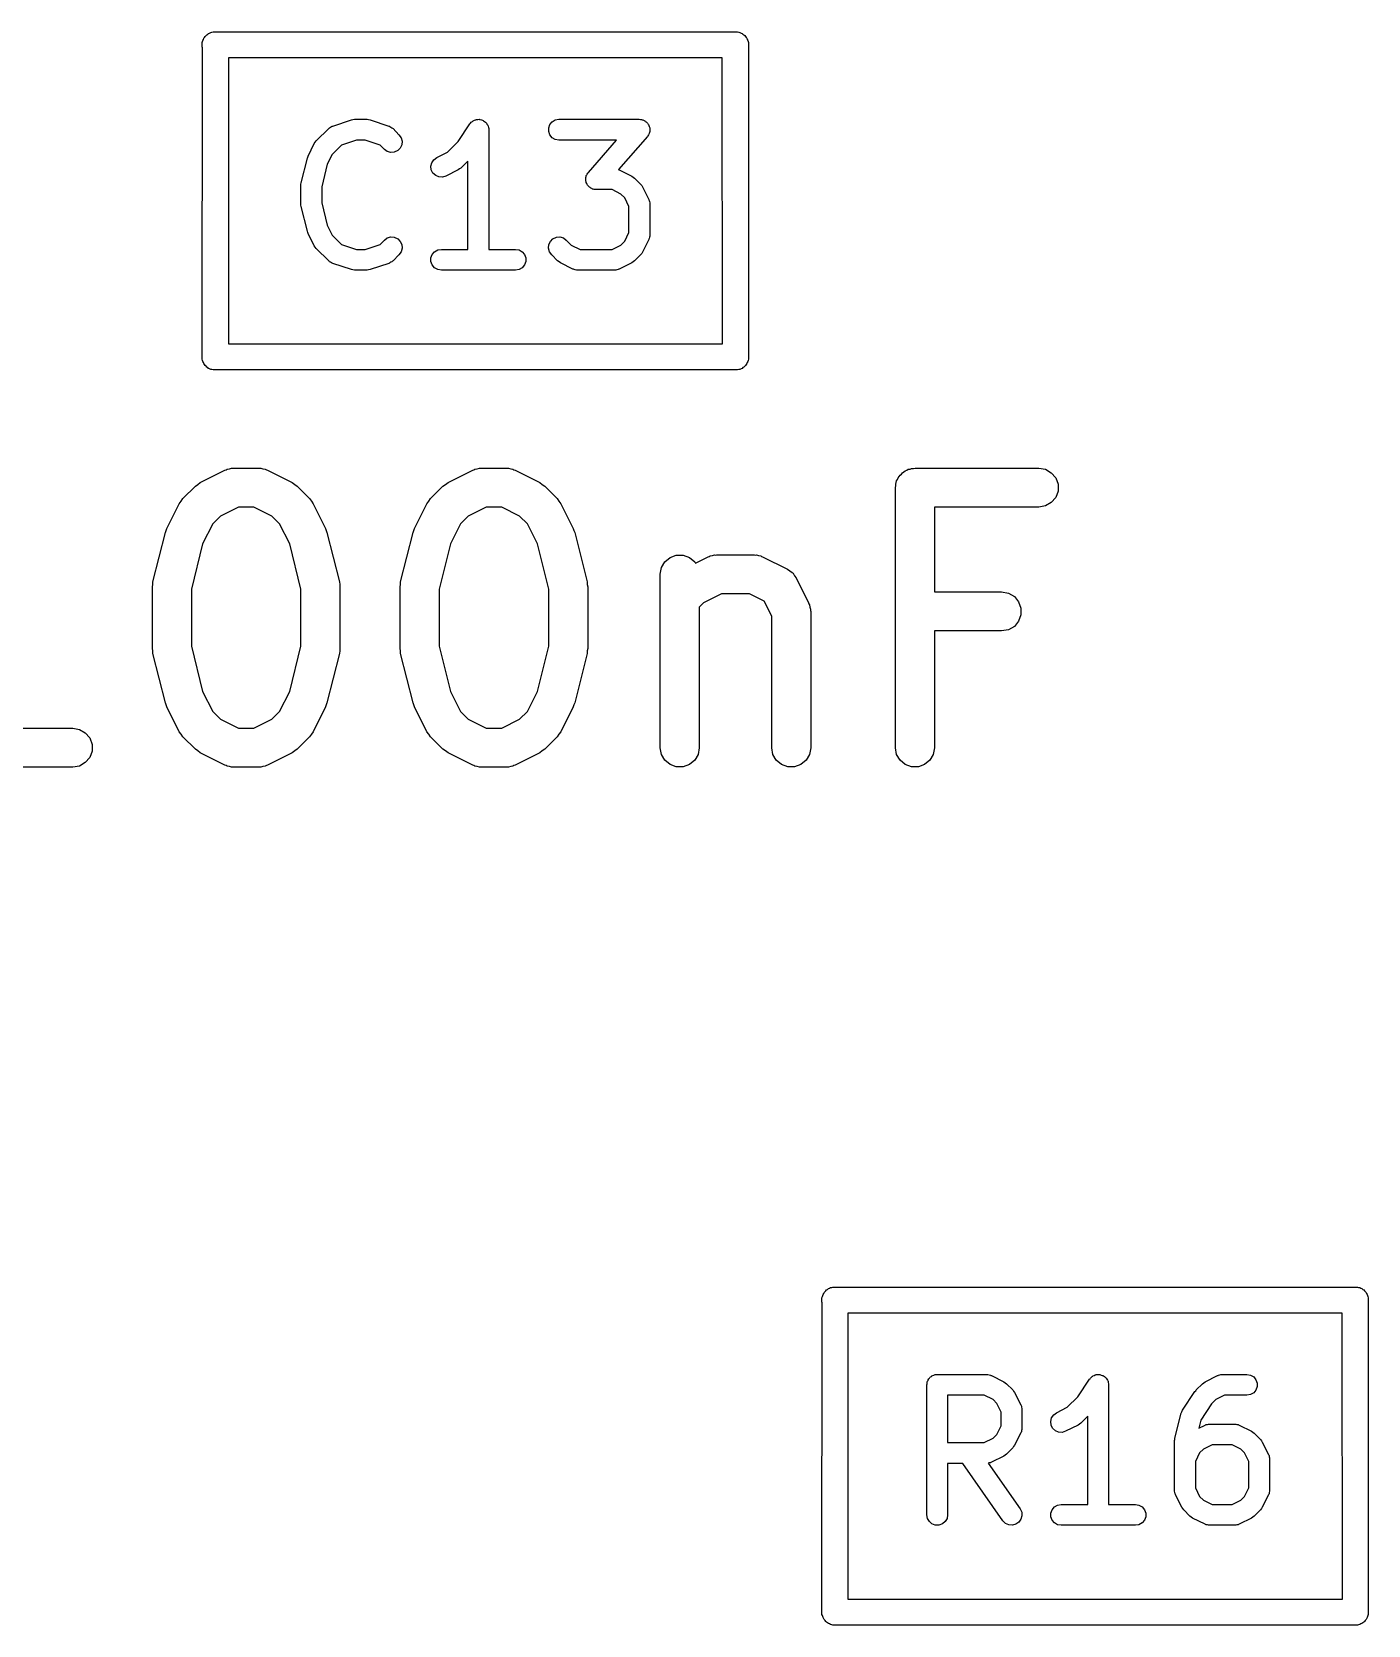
# Model space of a CAD drawing. Extents: x 106.7 to 203.6, y -115.7 to -57.1.
# Drawn here: x 163.22 to 168.36, y -96.66 to -90.54 of the extents above; entities that cross this region are included whole.
import ezdxf

# ---------------------------------------------------------------- set-up
doc = ezdxf.new("R2010")
doc.units = 0
doc.header["$MEASUREMENT"] = 0
doc.layers.add('BLACK', color=7, linetype='CONTINUOUS')

msp = doc.modelspace()

# ---------------------------------------------------------------- linework, layer by layer
at = {"layer": 'BLACK', "linetype": 'CONTINUOUS'}
for p, q in [((163.896, -90.5449), (163.899, -90.542)), ((163.899, -90.542), (163.903, -90.5405)), ((163.903, -90.5405), (163.907, -90.5383)), ((163.907, -90.5383), (163.912, -90.5375)), ((163.912, -90.5375), (163.916, -90.536)), ((163.916, -90.536), (165.933, -90.536)), ((165.933, -90.536), (165.937, -90.5375)), ((165.937, -90.5375), (165.942, -90.5383)), ((165.942, -90.5383), (165.946, -90.5405)), ((165.946, -90.5405), (165.95, -90.542)), ((165.95, -90.542), (165.953, -90.5449)), ((163.874, -90.5772), (163.876, -90.573)), ((163.874, -90.5948), (163.874, -90.5772)), ((163.874, -91.7772), (163.875, -90.5948)), ((163.875, -90.5948), (163.874, -90.5948)), ((163.876, -90.573), (163.877, -90.5686)), ((163.877, -90.5686), (163.879, -90.5648)), ((163.879, -90.5648), (163.881, -90.5606)), ((163.881, -90.5606), (163.883, -90.5572)), ((163.883, -90.5572), (163.886, -90.5534)), ((163.886, -90.5534), (163.889, -90.5505)), ((163.889, -90.5505), (163.892, -90.5471)), ((163.892, -90.5471), (163.896, -90.5449)), ((165.953, -90.5449), (165.957, -90.5471)), ((165.957, -90.5471), (165.96, -90.5505)), ((165.96, -90.5505), (165.963, -90.5534)), ((165.963, -90.5534), (165.966, -90.5572)), ((165.966, -90.5572), (165.968, -90.5606)), ((165.968, -90.5606), (165.97, -90.5648)), ((165.97, -90.5648), (165.972, -90.5686)), ((165.972, -90.5686), (165.973, -90.573)), ((165.973, -90.573), (165.975, -90.5772)), ((165.975, -90.5772), (165.975, -91.7948)), ((163.975, -90.636), (163.975, -91.736)), ((165.874, -90.636), (163.975, -90.636)), ((165.875, -91.736), (165.874, -90.636)), ((164.313, -90.9553), (164.361, -90.9077)), ((164.361, -90.9077), (164.362, -90.9064)), ((164.362, -90.9064), (164.364, -90.9047)), ((164.364, -90.9047), (164.368, -90.9024)), ((164.368, -90.9024), (164.372, -90.8997)), ((164.372, -90.8997), (164.374, -90.8992)), ((164.374, -90.8992), (164.376, -90.8981)), ((164.376, -90.8981), (164.448, -90.8742)), ((164.448, -90.8742), (164.454, -90.8733)), ((164.454, -90.8733), (164.46, -90.8722)), ((164.46, -90.8722), (164.508, -90.8722)), ((164.508, -90.8722), (164.514, -90.8733)), ((164.514, -90.8733), (164.52, -90.8742)), ((164.52, -90.8742), (164.592, -90.8981)), ((164.592, -90.8981), (164.594, -90.8991)), ((164.594, -90.8991), (164.596, -90.8997)), ((164.596, -90.8997), (164.6, -90.9024)), ((164.6, -90.9024), (164.604, -90.9047)), ((164.604, -90.9047), (164.606, -90.9064)), ((164.606, -90.9064), (164.608, -90.9077)), ((164.608, -90.9077), (164.631, -90.9315)), ((164.858, -90.9581), (164.903, -90.89)), ((164.903, -90.89), (164.905, -90.8884)), ((164.905, -90.8884), (164.906, -90.8865)), ((164.906, -90.8865), (164.909, -90.8834)), ((164.909, -90.8834), (164.913, -90.88)), ((164.913, -90.88), (164.915, -90.879)), ((164.915, -90.879), (164.916, -90.8775)), ((164.916, -90.8775), (164.921, -90.8759)), ((164.921, -90.8759), (164.925, -90.8738)), ((164.925, -90.8738), (164.927, -90.8736)), ((164.927, -90.8736), (164.929, -90.8728)), ((164.929, -90.8728), (164.934, -90.8728)), ((164.934, -90.8728), (164.939, -90.8723)), ((164.939, -90.8723), (164.941, -90.8728)), ((164.941, -90.8728), (164.943, -90.8728)), ((164.943, -90.8728), (164.948, -90.8744)), ((164.948, -90.8744), (164.952, -90.8756)), ((164.952, -90.8756), (164.954, -90.8768)), ((164.954, -90.8768), (164.956, -90.8775)), ((164.956, -90.8775), (164.96, -90.8806)), ((164.96, -90.8806), (164.964, -90.8833)), ((164.964, -90.8833), (164.965, -90.885)), ((164.965, -90.885), (164.967, -90.8865)), ((164.967, -90.8865), (164.969, -90.8906)), ((164.969, -90.8906), (164.972, -90.8945)), ((164.972, -90.8945), (164.973, -90.8966)), ((164.973, -90.8966), (164.974, -90.8985)), ((164.974, -90.8985), (164.975, -90.9032)), ((164.975, -90.9032), (164.976, -90.9078)), ((164.976, -90.9078), (164.976, -90.91)), ((165.207, -90.9052), (165.211, -90.8922)), ((165.207, -90.9191), (165.207, -90.9052)), ((165.211, -90.8922), (165.22, -90.8815)), ((165.22, -90.8815), (165.232, -90.8746)), ((165.232, -90.8746), (165.246, -90.8722)), ((165.246, -90.8722), (165.555, -90.8722)), ((165.555, -90.8722), (165.559, -90.8729)), ((165.559, -90.8729), (165.563, -90.8729)), ((165.563, -90.8729), (165.566, -90.8741)), ((165.566, -90.8741), (165.569, -90.8746)), ((165.569, -90.8746), (165.573, -90.8766)), ((165.573, -90.8766), (165.576, -90.878)), ((165.576, -90.878), (165.578, -90.88)), ((165.578, -90.88), (165.581, -90.8815)), ((165.581, -90.8815), (165.584, -90.8845)), ((165.584, -90.8845), (165.587, -90.8871)), ((165.587, -90.8871), (165.588, -90.8898)), ((165.588, -90.8898), (165.59, -90.8922)), ((165.59, -90.8922), (165.591, -90.8959)), ((165.591, -90.8959), (165.593, -90.8993)), ((165.593, -90.8993), (165.594, -90.9023)), ((165.594, -90.9023), (165.595, -90.9052)), ((165.595, -90.9052), (165.595, -90.9091)), ((165.595, -90.9091), (165.595, -90.913)), ((164.282, -91.0134), (164.305, -90.9657)), ((164.305, -90.9657), (164.309, -90.9606)), ((164.309, -90.9606), (164.313, -90.9553)), ((164.41, -90.971), (164.374, -91.0073)), ((164.467, -90.9522), (164.41, -90.971)), ((164.501, -90.9522), (164.467, -90.9522)), ((164.558, -90.971), (164.501, -90.9522)), ((164.575, -90.9881), (164.558, -90.971)), ((164.631, -90.9315), (164.639, -90.9429)), ((164.642, -90.9702), (164.636, -90.9828)), ((164.639, -90.9429), (164.643, -90.9563)), ((164.643, -90.9563), (164.642, -90.9702)), ((164.817, -90.9984), (164.858, -90.9581)), ((164.976, -90.91), (164.976, -90.9122)), ((164.976, -90.9122), (164.976, -91.3722)), ((165.211, -90.9322), (165.207, -90.9191)), ((165.22, -90.9428), (165.211, -90.9322)), ((165.232, -90.9498), (165.22, -90.9428)), ((165.246, -90.9522), (165.232, -90.9498)), ((165.467, -90.9522), (165.246, -90.9522)), ((165.359, -91.0763), (165.467, -90.9522)), ((165.586, -90.9385), (165.475, -91.0654)), ((165.588, -90.9352), (165.586, -90.9385)), ((165.59, -90.9322), (165.588, -90.9352)), ((165.591, -90.9293), (165.59, -90.9322)), ((165.593, -90.9266), (165.591, -90.9293)), ((165.594, -90.9228), (165.593, -90.9266)), ((165.595, -90.9191), (165.594, -90.9228)), ((165.595, -90.913), (165.595, -90.9161)), ((165.595, -90.9161), (165.595, -90.9191)), ((164.255, -91.1168), (164.279, -91.0215)), ((164.279, -91.0215), (164.28, -91.0175)), ((164.28, -91.0175), (164.282, -91.0134)), ((164.374, -91.0073), (164.355, -91.0452)), ((164.586, -90.9961), (164.575, -90.9881)), ((164.6, -90.9997), (164.586, -90.9961)), ((164.613, -90.9984), (164.6, -90.9997)), ((164.626, -90.9926), (164.613, -90.9984)), ((164.636, -90.9828), (164.626, -90.9926)), ((164.757, -91.0391), (164.765, -91.0275)), ((164.765, -91.0275), (164.776, -91.0193)), ((164.776, -91.0193), (164.817, -90.9984)), ((164.355, -91.0452), (164.334, -91.1314)), ((164.754, -91.0526), (164.757, -91.0391)), ((164.755, -91.0665), (164.754, -91.0526)), ((164.761, -91.0789), (164.755, -91.0665)), ((164.772, -91.0884), (164.761, -91.0789)), ((164.784, -91.094), (164.772, -91.0884)), ((164.811, -91.0908), (164.798, -91.0948)), ((164.859, -91.067), (164.811, -91.0908)), ((164.864, -91.0632), (164.859, -91.067)), ((164.869, -91.0595), (164.864, -91.0632)), ((164.896, -91.0326), (164.869, -91.0595)), ((164.896, -91.3722), (164.896, -91.0326)), ((165.349, -91.0957), (165.351, -91.0921)), ((165.351, -91.0882), (165.353, -91.0856)), ((165.351, -91.0921), (165.351, -91.0882)), ((165.353, -91.0856), (165.354, -91.0827)), ((165.354, -91.0827), (165.357, -91.0797)), ((165.357, -91.0797), (165.359, -91.0763)), ((165.475, -91.0654), (165.476, -91.0662)), ((165.476, -91.0662), (165.478, -91.0669)), ((165.478, -91.0669), (165.526, -91.0907)), ((165.526, -91.0907), (165.531, -91.0945)), ((164.254, -91.1217), (164.255, -91.1168)), ((164.254, -91.1265), (164.254, -91.1217)), ((164.254, -91.1979), (164.254, -91.1265)), ((164.334, -91.1314), (164.334, -91.193)), ((164.798, -91.0948), (164.784, -91.094)), ((165.349, -91.0988), (165.349, -91.0957)), ((165.349, -91.1018), (165.349, -91.0988)), ((165.349, -91.1057), (165.349, -91.1018)), ((165.349, -91.1096), (165.349, -91.1057)), ((165.35, -91.1125), (165.349, -91.1096)), ((165.351, -91.1156), (165.35, -91.1125)), ((165.353, -91.119), (165.351, -91.1156)), ((165.354, -91.1227), (165.353, -91.119)), ((165.356, -91.125), (165.354, -91.1227)), ((165.358, -91.1277), (165.356, -91.125)), ((165.361, -91.1303), (165.358, -91.1277)), ((165.363, -91.1333), (165.361, -91.1303)), ((165.366, -91.1349), (165.363, -91.1333)), ((165.368, -91.1369), (165.366, -91.1349)), ((165.372, -91.1383), (165.368, -91.1369)), ((165.375, -91.1403), (165.372, -91.1383)), ((165.378, -91.1408), (165.375, -91.1403)), ((165.381, -91.1419), (165.378, -91.1408)), ((165.385, -91.142), (165.381, -91.1419)), ((165.389, -91.1427), (165.385, -91.142)), ((165.451, -91.1427), (165.389, -91.1427)), ((165.484, -91.1594), (165.451, -91.1427)), ((165.531, -91.0945), (165.536, -91.0982)), ((165.536, -91.0982), (165.56, -91.122)), ((165.56, -91.122), (165.564, -91.1272)), ((165.564, -91.1272), (165.567, -91.1324)), ((165.567, -91.1324), (165.591, -91.18)), ((164.254, -91.2027), (164.254, -91.1979)), ((164.255, -91.2076), (164.254, -91.2027)), ((164.279, -91.3028), (164.255, -91.2076)), ((164.334, -91.193), (164.355, -91.2792)), ((165.499, -91.174), (165.484, -91.1594)), ((165.515, -91.2073), (165.499, -91.174)), ((165.515, -91.3075), (165.515, -91.2073)), ((165.591, -91.18), (165.592, -91.1822)), ((165.592, -91.1822), (165.593, -91.1842)), ((165.593, -91.1842), (165.594, -91.1888)), ((165.594, -91.1888), (165.595, -91.1933)), ((165.595, -91.1933), (165.595, -91.1956)), ((165.595, -91.1956), (165.595, -91.1979)), ((165.595, -91.1979), (165.595, -91.317)), ((164.28, -91.3068), (164.279, -91.3028)), ((164.282, -91.311), (164.28, -91.3068)), ((164.305, -91.3586), (164.282, -91.311)), ((164.355, -91.2792), (164.374, -91.3171)), ((164.374, -91.3171), (164.41, -91.3534)), ((164.558, -91.3534), (164.575, -91.3363)), ((164.575, -91.3363), (164.586, -91.3283)), ((164.586, -91.3283), (164.6, -91.3247)), ((164.6, -91.3247), (164.613, -91.3259)), ((164.613, -91.3259), (164.626, -91.3318)), ((164.626, -91.3318), (164.636, -91.3416)), ((165.213, -91.3416), (165.223, -91.3318)), ((165.223, -91.3318), (165.236, -91.3259)), ((165.236, -91.3259), (165.249, -91.3247)), ((165.249, -91.3247), (165.263, -91.3283)), ((165.263, -91.3283), (165.274, -91.3363)), ((165.274, -91.3363), (165.293, -91.3555)), ((165.499, -91.3409), (165.515, -91.3075)), ((165.591, -91.3348), (165.567, -91.3825)), ((165.592, -91.3326), (165.591, -91.3348)), ((165.593, -91.3306), (165.592, -91.3326)), ((165.594, -91.326), (165.593, -91.3306)), ((165.595, -91.3215), (165.594, -91.326)), ((165.595, -91.317), (165.595, -91.3192)), ((165.595, -91.3192), (165.595, -91.3215)), ((164.309, -91.3638), (164.305, -91.3586)), ((164.313, -91.369), (164.309, -91.3638)), ((164.361, -91.4167), (164.313, -91.369)), ((164.41, -91.3534), (164.467, -91.3722)), ((164.467, -91.3722), (164.501, -91.3722)), ((164.501, -91.3722), (164.558, -91.3534)), ((164.631, -91.3929), (164.608, -91.4167)), ((164.639, -91.3815), (164.631, -91.3929)), ((164.636, -91.3416), (164.642, -91.3542)), ((164.643, -91.3681), (164.639, -91.3815)), ((164.642, -91.3542), (164.643, -91.3681)), ((164.754, -91.4052), (164.759, -91.3922)), ((164.759, -91.3922), (164.768, -91.3815)), ((164.768, -91.3815), (164.78, -91.3746)), ((164.78, -91.3746), (164.794, -91.3722)), ((164.794, -91.3722), (164.896, -91.3722)), ((164.976, -91.3722), (165.079, -91.3722)), ((165.079, -91.3722), (165.093, -91.3746)), ((165.093, -91.3746), (165.105, -91.3815)), ((165.105, -91.3815), (165.114, -91.3922)), ((165.114, -91.3922), (165.119, -91.4052)), ((165.206, -91.3681), (165.207, -91.3542)), ((165.21, -91.3815), (165.206, -91.3681)), ((165.207, -91.3542), (165.213, -91.3416)), ((165.218, -91.3929), (165.21, -91.3815)), ((165.241, -91.4167), (165.218, -91.3929)), ((165.293, -91.3555), (165.327, -91.3722)), ((165.327, -91.3722), (165.451, -91.3722)), ((165.451, -91.3722), (165.484, -91.3555)), ((165.484, -91.3555), (165.499, -91.3409)), ((165.56, -91.3929), (165.536, -91.4167)), ((165.564, -91.3876), (165.56, -91.3929)), ((165.567, -91.3825), (165.564, -91.3876)), ((164.362, -91.418), (164.361, -91.4167)), ((164.364, -91.4197), (164.362, -91.418)), ((164.368, -91.4219), (164.364, -91.4197)), ((164.372, -91.4246), (164.368, -91.4219)), ((164.374, -91.4252), (164.372, -91.4246)), ((164.376, -91.4263), (164.374, -91.4252)), ((164.448, -91.4501), (164.376, -91.4263)), ((164.454, -91.4511), (164.448, -91.4501)), ((164.46, -91.4522), (164.454, -91.4511)), ((164.508, -91.4522), (164.46, -91.4522)), ((164.514, -91.4511), (164.508, -91.4522)), ((164.52, -91.4501), (164.514, -91.4511)), ((164.592, -91.4263), (164.52, -91.4501)), ((164.594, -91.4252), (164.592, -91.4263)), ((164.596, -91.4246), (164.594, -91.4252)), ((164.6, -91.4219), (164.596, -91.4246)), ((164.604, -91.4197), (164.6, -91.4219)), ((164.606, -91.418), (164.604, -91.4197)), ((164.608, -91.4167), (164.606, -91.418)), ((164.754, -91.4191), (164.754, -91.4052)), ((164.759, -91.4322), (164.754, -91.4191)), ((164.768, -91.4428), (164.759, -91.4322)), ((164.78, -91.4498), (164.768, -91.4428)), ((164.794, -91.4522), (164.78, -91.4498)), ((165.079, -91.4522), (164.794, -91.4522)), ((165.093, -91.4498), (165.079, -91.4522)), ((165.105, -91.4428), (165.093, -91.4498)), ((165.114, -91.4322), (165.105, -91.4428)), ((165.119, -91.4191), (165.114, -91.4322)), ((165.119, -91.4052), (165.119, -91.4191)), ((165.247, -91.4203), (165.241, -91.4167)), ((165.252, -91.4242), (165.247, -91.4203)), ((165.299, -91.448), (165.252, -91.4242)), ((165.302, -91.4486), (165.299, -91.448)), ((165.304, -91.4498), (165.302, -91.4486)), ((165.308, -91.4506), (165.304, -91.4498)), ((165.313, -91.4519), (165.308, -91.4506)), ((165.315, -91.4518), (165.313, -91.4519)), ((165.317, -91.4522), (165.315, -91.4518)), ((165.46, -91.4522), (165.317, -91.4522)), ((165.462, -91.4518), (165.46, -91.4522)), ((165.465, -91.4519), (165.462, -91.4518)), ((165.469, -91.4506), (165.465, -91.4519)), ((165.474, -91.4498), (165.469, -91.4506)), ((165.476, -91.4486), (165.474, -91.4498)), ((165.478, -91.448), (165.476, -91.4486)), ((165.526, -91.4242), (165.478, -91.448)), ((165.531, -91.4203), (165.526, -91.4242)), ((165.536, -91.4167), (165.531, -91.4203)), ((163.975, -91.736), (165.875, -91.736)), ((163.874, -91.7948), (163.874, -91.7772)), ((163.876, -91.799), (163.874, -91.7948)), ((163.877, -91.8034), (163.876, -91.799)), ((163.879, -91.8072), (163.877, -91.8034)), ((163.881, -91.8114), (163.879, -91.8072)), ((163.883, -91.8148), (163.881, -91.8114)), ((163.886, -91.8186), (163.883, -91.8148)), ((163.889, -91.8215), (163.886, -91.8186)), ((163.892, -91.8249), (163.889, -91.8215)), ((163.896, -91.8271), (163.892, -91.8249)), ((163.899, -91.83), (163.896, -91.8271)), ((165.953, -91.8271), (165.95, -91.83)), ((165.957, -91.8249), (165.953, -91.8271)), ((165.96, -91.8215), (165.957, -91.8249)), ((165.963, -91.8186), (165.96, -91.8215)), ((165.966, -91.8148), (165.963, -91.8186)), ((165.968, -91.8114), (165.966, -91.8148)), ((165.97, -91.8072), (165.968, -91.8114)), ((165.972, -91.8034), (165.97, -91.8072)), ((165.973, -91.799), (165.972, -91.8034)), ((165.975, -91.7948), (165.973, -91.799)), ((163.903, -91.8315), (163.899, -91.83)), ((163.907, -91.8337), (163.903, -91.8315)), ((163.912, -91.8345), (163.907, -91.8337)), ((163.916, -91.836), (163.912, -91.8345)), ((165.933, -91.836), (163.916, -91.836)), ((165.937, -91.8345), (165.933, -91.836)), ((165.942, -91.8337), (165.937, -91.8345)), ((165.946, -91.8315), (165.942, -91.8337)), ((165.95, -91.83), (165.946, -91.8315)), ((163.867, -92.2689), (163.962, -92.2213)), ((163.962, -92.2213), (163.967, -92.2201)), ((163.967, -92.2201), (163.97, -92.2179)), ((163.97, -92.2179), (163.979, -92.2164)), ((163.979, -92.2164), (163.987, -92.2139)), ((163.987, -92.2139), (163.992, -92.2141)), ((163.992, -92.2141), (163.996, -92.2134)), ((163.996, -92.2134), (164.091, -92.2134)), ((164.091, -92.2134), (164.095, -92.2141)), ((164.095, -92.2141), (164.1, -92.2139)), ((164.1, -92.2139), (164.108, -92.2164)), ((164.108, -92.2164), (164.117, -92.2179)), ((164.117, -92.2179), (164.121, -92.2201)), ((164.121, -92.2201), (164.125, -92.2213)), ((164.125, -92.2213), (164.22, -92.2689)), ((164.82, -92.2689), (164.915, -92.2213)), ((164.915, -92.2213), (164.919, -92.2201)), ((164.919, -92.2201), (164.923, -92.2179)), ((164.923, -92.2179), (164.931, -92.2164)), ((164.931, -92.2164), (164.94, -92.2139)), ((164.94, -92.2139), (164.944, -92.2141)), ((164.944, -92.2141), (164.948, -92.2134)), ((164.948, -92.2134), (165.044, -92.2134)), ((165.044, -92.2134), (165.048, -92.2141)), ((165.048, -92.2141), (165.052, -92.2139)), ((165.052, -92.2139), (165.061, -92.2164)), ((165.061, -92.2164), (165.069, -92.2179)), ((165.069, -92.2179), (165.073, -92.2201)), ((165.073, -92.2201), (165.077, -92.2213)), ((165.077, -92.2213), (165.172, -92.2689)), ((166.544, -92.2627), (166.548, -92.257)), ((166.548, -92.257), (166.55, -92.2509)), ((166.55, -92.2509), (166.554, -92.2459)), ((166.554, -92.2459), (166.558, -92.2402)), ((166.558, -92.2402), (166.563, -92.236)), ((166.563, -92.236), (166.567, -92.2309)), ((166.567, -92.2309), (166.572, -92.2276)), ((166.572, -92.2276), (166.577, -92.2234)), ((166.577, -92.2234), (166.584, -92.2212)), ((166.584, -92.2212), (166.589, -92.2179)), ((166.589, -92.2179), (166.596, -92.2168)), ((166.596, -92.2168), (166.602, -92.2145)), ((166.602, -92.2145), (166.609, -92.2145)), ((166.609, -92.2145), (166.615, -92.2134)), ((166.615, -92.2134), (167.091, -92.2134)), ((167.091, -92.2134), (167.117, -92.2179)), ((167.117, -92.2179), (167.139, -92.2309)), ((167.139, -92.2309), (167.156, -92.2509)), ((167.156, -92.2509), (167.165, -92.2754)), ((163.8, -92.3306), (163.848, -92.283)), ((163.848, -92.283), (163.857, -92.2761)), ((163.857, -92.2761), (163.867, -92.2689)), ((164.22, -92.2689), (164.23, -92.2761)), ((164.23, -92.2761), (164.239, -92.283)), ((164.239, -92.283), (164.287, -92.3306)), ((164.752, -92.3306), (164.8, -92.283)), ((164.8, -92.283), (164.81, -92.2761)), ((164.81, -92.2761), (164.82, -92.2689)), ((165.172, -92.2689), (165.182, -92.2761)), ((165.182, -92.2761), (165.192, -92.283)), ((165.192, -92.283), (165.239, -92.3306)), ((166.54, -92.2884), (166.541, -92.2819)), ((166.54, -93.2884), (166.54, -92.2884)), ((166.541, -92.2754), (166.543, -92.2692)), ((166.541, -92.2819), (166.541, -92.2754)), ((166.543, -92.2692), (166.544, -92.2627)), ((167.165, -92.3014), (167.156, -92.3259)), ((167.165, -92.2754), (167.165, -92.3014)), ((163.738, -92.4453), (163.786, -92.3501)), ((163.786, -92.3501), (163.793, -92.3404)), ((163.793, -92.3404), (163.8, -92.3306)), ((164.014, -92.3634), (163.945, -92.3976)), ((164.073, -92.3634), (164.014, -92.3634)), ((164.142, -92.3976), (164.073, -92.3634)), ((164.287, -92.3306), (164.294, -92.3404)), ((164.294, -92.3404), (164.301, -92.3501)), ((164.301, -92.3501), (164.349, -92.4453)), ((164.691, -92.4453), (164.738, -92.3501)), ((164.738, -92.3501), (164.746, -92.3404)), ((164.746, -92.3404), (164.752, -92.3306)), ((164.966, -92.3634), (164.897, -92.3976)), ((165.026, -92.3634), (164.966, -92.3634)), ((165.094, -92.3976), (165.026, -92.3634)), ((165.239, -92.3306), (165.246, -92.3404)), ((165.246, -92.3404), (165.253, -92.3501)), ((165.253, -92.3501), (165.301, -92.4453)), ((167.091, -92.3634), (166.69, -92.3634)), ((166.69, -92.3634), (166.69, -92.6896)), ((167.117, -92.3589), (167.091, -92.3634)), ((167.139, -92.3458), (167.117, -92.3589)), ((167.156, -92.3259), (167.139, -92.3458)), ((163.915, -92.428), (163.876, -92.505)), ((163.945, -92.3976), (163.915, -92.428)), ((164.172, -92.428), (164.142, -92.3976)), ((164.211, -92.505), (164.172, -92.428)), ((164.867, -92.428), (164.829, -92.505)), ((164.897, -92.3976), (164.867, -92.428)), ((165.125, -92.428), (165.094, -92.3976)), ((165.163, -92.505), (165.125, -92.428)), ((163.685, -92.6511), (163.733, -92.4607)), ((163.733, -92.4607), (163.736, -92.4532)), ((163.736, -92.4532), (163.738, -92.4453)), ((164.349, -92.4453), (164.351, -92.4532)), ((164.351, -92.4532), (164.354, -92.4607)), ((164.354, -92.4607), (164.402, -92.6511)), ((164.637, -92.6511), (164.685, -92.4607)), ((164.685, -92.4607), (164.688, -92.4532)), ((164.688, -92.4532), (164.691, -92.4453)), ((165.301, -92.4453), (165.303, -92.4532)), ((165.303, -92.4532), (165.307, -92.4607)), ((165.307, -92.4607), (165.354, -92.6511)), ((163.876, -92.505), (163.833, -92.6786)), ((164.254, -92.6786), (164.211, -92.505)), ((164.829, -92.505), (164.785, -92.6786)), ((165.207, -92.6786), (165.163, -92.505)), ((165.653, -92.5735), (165.673, -92.5568)), ((165.673, -92.5568), (165.697, -92.5479)), ((165.697, -92.5479), (165.723, -92.5479)), ((165.723, -92.5479), (165.748, -92.5568)), ((165.748, -92.5568), (165.768, -92.5735)), ((165.771, -92.579), (165.82, -92.5546)), ((165.82, -92.5546), (165.824, -92.5534)), ((165.824, -92.5534), (165.827, -92.5512)), ((165.827, -92.5512), (165.836, -92.5497)), ((165.836, -92.5497), (165.844, -92.5472)), ((165.844, -92.5472), (165.849, -92.5475)), ((165.849, -92.5475), (165.853, -92.5467)), ((165.853, -92.5467), (165.996, -92.5467)), ((165.996, -92.5467), (166, -92.5475)), ((166, -92.5475), (166.005, -92.5472)), ((166.005, -92.5472), (166.013, -92.5497)), ((166.013, -92.5497), (166.022, -92.5512)), ((166.022, -92.5512), (166.025, -92.5534)), ((166.025, -92.5534), (166.029, -92.5546)), ((166.029, -92.5546), (166.125, -92.6023)), ((165.635, -92.6217), (165.64, -92.5961)), ((165.635, -93.2884), (165.635, -92.6217)), ((165.64, -92.5961), (165.653, -92.5735)), ((165.768, -92.5735), (165.771, -92.579)), ((166.125, -92.6023), (166.134, -92.6088)), ((166.134, -92.6088), (166.143, -92.6149)), ((166.143, -92.6149), (166.144, -92.6165)), ((166.144, -92.6165), (166.146, -92.6178)), ((166.146, -92.6178), (166.152, -92.627)), ((163.683, -92.6693), (163.684, -92.6603)), ((163.683, -92.9074), (163.683, -92.6693)), ((163.684, -92.6603), (163.685, -92.6511)), ((163.833, -92.6786), (163.833, -92.8982)), ((164.254, -92.8982), (164.254, -92.6786)), ((164.402, -92.6511), (164.403, -92.6603)), ((164.403, -92.6603), (164.404, -92.6693)), ((164.404, -92.6693), (164.404, -92.9074)), ((164.635, -92.6693), (164.637, -92.6603)), ((164.635, -92.9074), (164.635, -92.6693)), ((164.637, -92.6603), (164.637, -92.6511)), ((164.785, -92.6786), (164.785, -92.8982)), ((165.207, -92.8982), (165.207, -92.6786)), ((165.354, -92.6511), (165.355, -92.6603)), ((165.355, -92.6603), (165.357, -92.6693)), ((165.357, -92.6693), (165.357, -92.9074)), ((166.152, -92.627), (166.158, -92.6358)), ((166.158, -92.6358), (166.206, -92.731)), ((165.802, -92.731), (165.785, -92.748)), ((165.871, -92.6967), (165.802, -92.731)), ((165.978, -92.6967), (165.871, -92.6967)), ((166.035, -92.7252), (165.978, -92.6967)), ((166.064, -92.7823), (166.035, -92.7252)), ((166.206, -92.731), (166.207, -92.7352)), ((166.207, -92.7352), (166.209, -92.7389)), ((166.209, -92.7389), (166.211, -92.7476)), ((166.211, -92.7476), (166.213, -92.756)), ((166.69, -92.6896), (166.948, -92.6896)), ((166.948, -92.6896), (166.974, -92.6941)), ((166.974, -92.6941), (166.997, -92.7071)), ((166.997, -92.7071), (167.013, -92.7271)), ((167.013, -92.7271), (167.022, -92.7515)), ((165.785, -92.748), (165.785, -93.2884)), ((166.064, -93.2884), (166.064, -92.7823)), ((166.213, -92.756), (166.213, -92.7603)), ((166.213, -92.7603), (166.214, -92.7646)), ((166.214, -92.7646), (166.214, -93.2884)), ((167.013, -92.8021), (166.997, -92.822)), ((167.022, -92.7776), (167.013, -92.8021)), ((167.022, -92.7515), (167.022, -92.7776)), ((166.948, -92.8396), (166.69, -92.8396)), ((166.69, -92.8396), (166.69, -93.2884)), ((166.974, -92.835), (166.948, -92.8396)), ((166.997, -92.822), (166.974, -92.835)), ((163.684, -92.9165), (163.683, -92.9074)), ((163.685, -92.9256), (163.684, -92.9165)), ((163.733, -93.1161), (163.685, -92.9256)), ((163.833, -92.8982), (163.876, -93.0717)), ((164.211, -93.0717), (164.254, -92.8982)), ((164.402, -92.9256), (164.354, -93.1161)), ((164.403, -92.9165), (164.402, -92.9256)), ((164.404, -92.9074), (164.403, -92.9165)), ((164.637, -92.9165), (164.635, -92.9074)), ((164.637, -92.9256), (164.637, -92.9165)), ((164.685, -93.1161), (164.637, -92.9256)), ((164.785, -92.8982), (164.829, -93.0717)), ((165.163, -93.0717), (165.207, -92.8982)), ((165.354, -92.9256), (165.307, -93.1161)), ((165.355, -92.9165), (165.354, -92.9256)), ((165.357, -92.9074), (165.355, -92.9165)), ((163.876, -93.0717), (163.915, -93.1487)), ((164.172, -93.1487), (164.211, -93.0717)), ((164.829, -93.0717), (164.867, -93.1487)), ((165.125, -93.1487), (165.163, -93.0717)), ((163.736, -93.1236), (163.733, -93.1161)), ((163.738, -93.1314), (163.736, -93.1236)), ((163.786, -93.2267), (163.738, -93.1314)), ((163.915, -93.1487), (163.945, -93.1791)), ((164.142, -93.1791), (164.172, -93.1487)), ((164.349, -93.1314), (164.301, -93.2267)), ((164.351, -93.1236), (164.349, -93.1314)), ((164.354, -93.1161), (164.351, -93.1236)), ((164.688, -93.1236), (164.685, -93.1161)), ((164.691, -93.1314), (164.688, -93.1236)), ((164.738, -93.2267), (164.691, -93.1314)), ((164.867, -93.1487), (164.897, -93.1791)), ((165.094, -93.1791), (165.125, -93.1487)), ((165.301, -93.1314), (165.253, -93.2267)), ((165.303, -93.1236), (165.301, -93.1314)), ((165.307, -93.1161), (165.303, -93.1236)), ((163.166, -93.2134), (163.377, -93.2134)), ((163.377, -93.2134), (163.403, -93.2179)), ((163.403, -93.2179), (163.425, -93.2309)), ((163.425, -93.2309), (163.442, -93.2509)), ((163.793, -93.2363), (163.786, -93.2267)), ((163.8, -93.2462), (163.793, -93.2363)), ((163.945, -93.1791), (164.014, -93.2134)), ((164.014, -93.2134), (164.073, -93.2134)), ((164.073, -93.2134), (164.142, -93.1791)), ((164.294, -93.2363), (164.287, -93.2462)), ((164.301, -93.2267), (164.294, -93.2363)), ((164.746, -93.2363), (164.738, -93.2267)), ((164.752, -93.2462), (164.746, -93.2363)), ((164.897, -93.1791), (164.966, -93.2134)), ((164.966, -93.2134), (165.026, -93.2134)), ((165.026, -93.2134), (165.094, -93.1791)), ((165.246, -93.2363), (165.239, -93.2462)), ((165.253, -93.2267), (165.246, -93.2363)), ((163.442, -93.2509), (163.451, -93.2754)), ((163.451, -93.2754), (163.451, -93.3014)), ((163.848, -93.2938), (163.8, -93.2462)), ((163.857, -93.3007), (163.848, -93.2938)), ((164.239, -93.2938), (164.23, -93.3007)), ((164.287, -93.2462), (164.239, -93.2938)), ((164.8, -93.2938), (164.752, -93.2462)), ((164.81, -93.3007), (164.8, -93.2938)), ((165.192, -93.2938), (165.182, -93.3007)), ((165.239, -93.2462), (165.192, -93.2938)), ((165.64, -93.314), (165.635, -93.2884)), ((165.785, -93.2884), (165.781, -93.314)), ((166.068, -93.314), (166.064, -93.2884)), ((166.214, -93.2884), (166.209, -93.314)), ((166.544, -93.314), (166.54, -93.2884)), ((166.69, -93.2884), (166.685, -93.314)), ((163.403, -93.3589), (163.377, -93.3634)), ((163.425, -93.3458), (163.403, -93.3589)), ((163.442, -93.3259), (163.425, -93.3458)), ((163.451, -93.3014), (163.442, -93.3259)), ((163.867, -93.3078), (163.857, -93.3007)), ((163.962, -93.3555), (163.867, -93.3078)), ((163.967, -93.3567), (163.962, -93.3555)), ((163.97, -93.3589), (163.967, -93.3567)), ((163.979, -93.3604), (163.97, -93.3589)), ((164.117, -93.3589), (164.108, -93.3604)), ((164.121, -93.3567), (164.117, -93.3589)), ((164.125, -93.3555), (164.121, -93.3567)), ((164.22, -93.3078), (164.125, -93.3555)), ((164.23, -93.3007), (164.22, -93.3078)), ((164.82, -93.3078), (164.81, -93.3007)), ((164.915, -93.3555), (164.82, -93.3078)), ((164.919, -93.3567), (164.915, -93.3555)), ((164.923, -93.3589), (164.919, -93.3567)), ((164.931, -93.3604), (164.923, -93.3589)), ((165.069, -93.3589), (165.061, -93.3604)), ((165.073, -93.3567), (165.069, -93.3589)), ((165.077, -93.3555), (165.073, -93.3567)), ((165.172, -93.3078), (165.077, -93.3555)), ((165.182, -93.3007), (165.172, -93.3078)), ((165.653, -93.3366), (165.64, -93.314)), ((165.673, -93.3533), (165.653, -93.3366)), ((165.697, -93.3622), (165.673, -93.3533)), ((165.748, -93.3533), (165.723, -93.3622)), ((165.768, -93.3366), (165.748, -93.3533)), ((165.781, -93.314), (165.768, -93.3366)), ((166.081, -93.3366), (166.068, -93.314)), ((166.101, -93.3533), (166.081, -93.3366)), ((166.126, -93.3622), (166.101, -93.3533)), ((166.176, -93.3533), (166.152, -93.3622)), ((166.196, -93.3366), (166.176, -93.3533)), ((166.209, -93.314), (166.196, -93.3366)), ((166.558, -93.3366), (166.544, -93.314)), ((166.577, -93.3533), (166.558, -93.3366)), ((166.602, -93.3622), (166.577, -93.3533)), ((166.652, -93.3533), (166.628, -93.3622)), ((166.672, -93.3366), (166.652, -93.3533)), ((166.685, -93.314), (166.672, -93.3366)), ((163.377, -93.3634), (162.805, -93.3634)), ((163.987, -93.3629), (163.979, -93.3604)), ((163.992, -93.3626), (163.987, -93.3629)), ((163.996, -93.3634), (163.992, -93.3626)), ((164.091, -93.3634), (163.996, -93.3634)), ((164.095, -93.3626), (164.091, -93.3634)), ((164.1, -93.3629), (164.095, -93.3626)), ((164.108, -93.3604), (164.1, -93.3629)), ((164.94, -93.3629), (164.931, -93.3604)), ((164.944, -93.3626), (164.94, -93.3629)), ((164.948, -93.3634), (164.944, -93.3626)), ((165.044, -93.3634), (164.948, -93.3634)), ((165.048, -93.3626), (165.044, -93.3634)), ((165.052, -93.3629), (165.048, -93.3626)), ((165.061, -93.3604), (165.052, -93.3629)), ((165.723, -93.3622), (165.697, -93.3622)), ((166.152, -93.3622), (166.126, -93.3622)), ((166.628, -93.3622), (166.602, -93.3622)), ((166.266, -95.3832), (166.269, -95.3794)), ((166.269, -95.3794), (166.272, -95.3765)), ((166.272, -95.3765), (166.275, -95.3731)), ((166.275, -95.3731), (166.279, -95.3709)), ((166.279, -95.3709), (166.282, -95.368)), ((166.282, -95.368), (166.286, -95.3665)), ((166.286, -95.3665), (166.29, -95.3643)), ((166.29, -95.3643), (166.295, -95.3635)), ((166.295, -95.3635), (166.299, -95.362)), ((166.299, -95.362), (168.316, -95.362)), ((168.316, -95.362), (168.32, -95.3635)), ((168.32, -95.3635), (168.325, -95.3643)), ((168.325, -95.3643), (168.329, -95.3665)), ((168.329, -95.3665), (168.333, -95.368)), ((168.333, -95.368), (168.336, -95.3709)), ((168.336, -95.3709), (168.34, -95.3731)), ((168.34, -95.3731), (168.343, -95.3765)), ((168.343, -95.3765), (168.346, -95.3794)), ((168.346, -95.3794), (168.349, -95.3832)), ((166.257, -95.4032), (166.259, -95.399)), ((166.257, -95.4208), (166.257, -95.4032)), ((166.257, -96.6032), (166.258, -95.4208)), ((166.258, -95.4208), (166.257, -95.4208)), ((166.259, -95.399), (166.26, -95.3946)), ((166.26, -95.3946), (166.262, -95.3908)), ((166.262, -95.3908), (166.264, -95.3866)), ((166.264, -95.3866), (166.266, -95.3832)), ((168.349, -95.3832), (168.351, -95.3866)), ((168.351, -95.3866), (168.353, -95.3908)), ((168.353, -95.3908), (168.355, -95.3946)), ((168.355, -95.3946), (168.356, -95.399)), ((168.356, -95.399), (168.357, -95.4032)), ((168.357, -95.4032), (168.357, -96.6208)), ((166.357, -95.462), (166.357, -96.562)), ((168.257, -95.462), (166.357, -95.462)), ((168.258, -96.562), (168.257, -95.462)), ((166.66, -95.7382), (166.661, -95.7347)), ((166.66, -96.2382), (166.66, -95.7382)), ((166.661, -95.7312), (166.662, -95.728)), ((166.661, -95.7347), (166.661, -95.7312)), ((166.662, -95.728), (166.663, -95.7245)), ((166.663, -95.7245), (166.665, -95.7215)), ((166.665, -95.7215), (166.666, -95.7182)), ((166.666, -95.7182), (166.668, -95.7155)), ((166.668, -95.7155), (166.67, -95.7125)), ((166.67, -95.7125), (166.672, -95.7102)), ((166.672, -95.7102), (166.675, -95.7075)), ((166.675, -95.7075), (166.678, -95.7058)), ((166.678, -95.7058), (166.68, -95.7035)), ((166.68, -95.7035), (166.684, -95.7024)), ((166.684, -95.7024), (166.687, -95.7006)), ((166.687, -95.7006), (166.69, -95.7)), ((166.69, -95.7), (166.693, -95.6988)), ((166.693, -95.6988), (166.697, -95.6988)), ((166.697, -95.6988), (166.7, -95.6982)), ((166.7, -95.6982), (166.891, -95.6982)), ((166.891, -95.6982), (166.893, -95.6986)), ((166.893, -95.6986), (166.895, -95.6985)), ((166.895, -95.6985), (166.9, -95.6998)), ((166.9, -95.6998), (166.905, -95.7006)), ((166.905, -95.7006), (166.907, -95.7018)), ((166.907, -95.7018), (166.909, -95.7024)), ((166.909, -95.7024), (166.956, -95.7262)), ((166.956, -95.7262), (166.961, -95.73)), ((166.961, -95.73), (166.967, -95.7337)), ((166.967, -95.7337), (166.991, -95.7575)), ((167.241, -95.7841), (167.286, -95.716)), ((167.286, -95.716), (167.288, -95.7144)), ((167.288, -95.7144), (167.289, -95.7125)), ((167.289, -95.7125), (167.292, -95.7094)), ((167.292, -95.7094), (167.296, -95.706)), ((167.296, -95.706), (167.298, -95.705)), ((167.298, -95.705), (167.299, -95.7035)), ((167.299, -95.7035), (167.304, -95.7019)), ((167.304, -95.7019), (167.308, -95.6998)), ((167.308, -95.6998), (167.31, -95.6996)), ((167.31, -95.6996), (167.312, -95.6988)), ((167.312, -95.6988), (167.317, -95.6988)), ((167.317, -95.6988), (167.322, -95.6983)), ((167.322, -95.6983), (167.324, -95.6988)), ((167.324, -95.6988), (167.326, -95.6988)), ((167.326, -95.6988), (167.331, -95.7004)), ((167.331, -95.7004), (167.335, -95.7016)), ((167.335, -95.7016), (167.337, -95.7028)), ((167.337, -95.7028), (167.339, -95.7035)), ((167.339, -95.7035), (167.343, -95.7066)), ((167.343, -95.7066), (167.347, -95.7093)), ((167.347, -95.7093), (167.348, -95.7111)), ((167.348, -95.7111), (167.35, -95.7125)), ((167.35, -95.7125), (167.352, -95.7166)), ((167.352, -95.7166), (167.355, -95.7205)), ((167.355, -95.7205), (167.356, -95.7226)), ((167.356, -95.7226), (167.357, -95.7245)), ((167.357, -95.7245), (167.358, -95.7292)), ((167.358, -95.7292), (167.359, -95.7338)), ((167.359, -95.7338), (167.359, -95.736)), ((167.359, -95.736), (167.359, -95.7382)), ((167.359, -95.7382), (167.359, -96.1982)), ((167.696, -95.7575), (167.72, -95.7337)), ((167.72, -95.7337), (167.725, -95.73)), ((167.725, -95.73), (167.73, -95.7262)), ((167.73, -95.7262), (167.778, -95.7024)), ((167.778, -95.7024), (167.78, -95.7018)), ((167.78, -95.7018), (167.782, -95.7006)), ((167.782, -95.7006), (167.787, -95.6998)), ((167.787, -95.6998), (167.791, -95.6985)), ((167.791, -95.6985), (167.793, -95.6986)), ((167.793, -95.6986), (167.796, -95.6982)), ((167.796, -95.6982), (167.891, -95.6982)), ((167.891, -95.6982), (167.905, -95.7006)), ((167.905, -95.7006), (167.917, -95.7075)), ((167.917, -95.7075), (167.925, -95.7182)), ((167.925, -95.7182), (167.93, -95.7312)), ((167.93, -95.7451), (167.925, -95.7582)), ((167.93, -95.7312), (167.93, -95.7451)), ((166.74, -95.7782), (166.74, -95.9601)), ((166.881, -95.7782), (166.74, -95.7782)), ((166.915, -95.7949), (166.881, -95.7782)), ((166.929, -95.8095), (166.915, -95.7949)), ((166.946, -95.8429), (166.929, -95.8095)), ((166.991, -95.7575), (166.994, -95.7628)), ((166.994, -95.7628), (166.998, -95.7679)), ((166.998, -95.7679), (167.022, -95.8155)), ((167.2, -95.8244), (167.241, -95.7841)), ((167.643, -95.835), (167.691, -95.7636)), ((167.691, -95.7636), (167.694, -95.7608)), ((167.694, -95.7608), (167.696, -95.7575)), ((167.772, -95.7949), (167.755, -95.8113)), ((167.805, -95.7782), (167.772, -95.7949)), ((167.891, -95.7782), (167.805, -95.7782)), ((167.905, -95.7758), (167.891, -95.7782)), ((167.917, -95.7688), (167.905, -95.7758)), ((167.925, -95.7582), (167.917, -95.7688)), ((166.946, -95.8954), (166.946, -95.8429)), ((167.022, -95.8155), (167.023, -95.8177)), ((167.023, -95.8177), (167.024, -95.8197)), ((167.024, -95.8197), (167.024, -95.8244)), ((167.024, -95.8244), (167.026, -95.8289)), ((167.026, -95.8289), (167.026, -95.8312)), ((167.026, -95.8312), (167.026, -95.8334)), ((167.026, -95.8334), (167.026, -95.9049)), ((167.137, -95.8786), (167.14, -95.8651)), ((167.14, -95.8651), (167.148, -95.8535)), ((167.148, -95.8535), (167.159, -95.8453)), ((167.159, -95.8453), (167.2, -95.8244)), ((167.279, -95.8586), (167.252, -95.8855)), ((167.279, -96.1982), (167.279, -95.8586)), ((167.614, -95.9428), (167.638, -95.8475)), ((167.638, -95.8475), (167.641, -95.8413)), ((167.641, -95.8413), (167.643, -95.835)), ((167.755, -95.8113), (167.714, -95.8737)), ((166.915, -95.9434), (166.929, -95.9288)), ((166.929, -95.9288), (166.946, -95.8954)), ((167.022, -95.9227), (166.998, -95.9704)), ((167.023, -95.9205), (167.022, -95.9227)), ((167.024, -95.9185), (167.023, -95.9205)), ((167.026, -95.9094), (167.024, -95.9139)), ((167.024, -95.9139), (167.024, -95.9185)), ((167.026, -95.9049), (167.026, -95.9071)), ((167.026, -95.9071), (167.026, -95.9094)), ((167.138, -95.8925), (167.137, -95.8786)), ((167.144, -95.9049), (167.138, -95.8925)), ((167.155, -95.9144), (167.144, -95.9049)), ((167.167, -95.92), (167.155, -95.9144)), ((167.181, -95.9208), (167.167, -95.92)), ((167.194, -95.9168), (167.181, -95.9208)), ((167.242, -95.893), (167.194, -95.9168)), ((167.247, -95.8892), (167.242, -95.893)), ((167.252, -95.8855), (167.247, -95.8892)), ((167.714, -95.8737), (167.706, -95.905)), ((167.706, -95.905), (167.73, -95.8929)), ((167.73, -95.8929), (167.732, -95.8922)), ((167.732, -95.8922), (167.734, -95.8911)), ((167.734, -95.8911), (167.739, -95.8903)), ((167.739, -95.8903), (167.743, -95.8889)), ((167.743, -95.8889), (167.746, -95.8891)), ((167.746, -95.8891), (167.748, -95.8887)), ((167.748, -95.8887), (167.843, -95.8887)), ((167.843, -95.8887), (167.845, -95.8891)), ((167.845, -95.8891), (167.848, -95.8889)), ((167.848, -95.8889), (167.852, -95.8903)), ((167.852, -95.8903), (167.857, -95.8911)), ((167.857, -95.8911), (167.859, -95.8922)), ((167.859, -95.8922), (167.861, -95.8929)), ((167.861, -95.8929), (167.909, -95.9167)), ((167.909, -95.9167), (167.914, -95.9205)), ((167.914, -95.9205), (167.919, -95.9242)), ((167.919, -95.9242), (167.943, -95.948)), ((166.74, -95.9601), (166.881, -95.9601)), ((166.881, -95.9601), (166.915, -95.9434)), ((166.991, -95.9808), (166.967, -96.0046)), ((166.994, -95.9755), (166.991, -95.9808)), ((166.998, -95.9704), (166.994, -95.9755)), ((167.613, -95.9525), (167.614, -95.9477)), ((167.613, -96.143), (167.613, -95.9525)), ((167.614, -95.9477), (167.614, -95.9428)), ((167.724, -95.9853), (167.709, -96)), ((167.757, -95.9687), (167.724, -95.9853)), ((167.834, -95.9687), (167.757, -95.9687)), ((167.867, -95.9854), (167.834, -95.9687)), ((167.882, -96), (167.867, -95.9854)), ((167.943, -95.948), (167.947, -95.9532)), ((167.947, -95.9532), (167.95, -95.9584)), ((167.95, -95.9584), (167.974, -96.006)), ((166.799, -96.0401), (166.74, -96.0401)), ((166.74, -96.0401), (166.74, -96.2382)), ((166.953, -96.2611), (166.799, -96.0401)), ((166.9, -96.0385), (166.896, -96.0397)), ((166.896, -96.0397), (167.019, -96.2153)), ((166.905, -96.0377), (166.9, -96.0385)), ((166.907, -96.0365), (166.905, -96.0377)), ((166.909, -96.0359), (166.907, -96.0365)), ((166.956, -96.0121), (166.909, -96.0359)), ((166.961, -96.0082), (166.956, -96.0121)), ((166.967, -96.0046), (166.961, -96.0082)), ((167.709, -96), (167.693, -96.0333)), ((167.693, -96.0333), (167.693, -96.1335)), ((167.898, -96.0333), (167.882, -96)), ((167.898, -96.1335), (167.898, -96.0333)), ((167.974, -96.006), (167.975, -96.0082)), ((167.975, -96.0082), (167.976, -96.0102)), ((167.976, -96.0102), (167.977, -96.0148)), ((167.977, -96.0148), (167.978, -96.0193)), ((167.978, -96.0193), (167.978, -96.0216)), ((167.978, -96.0216), (167.978, -96.0239)), ((167.978, -96.0239), (167.978, -96.143)), ((167.613, -96.1452), (167.613, -96.143)), ((167.613, -96.1475), (167.613, -96.1452)), ((167.614, -96.152), (167.613, -96.1475)), ((167.615, -96.1566), (167.614, -96.152)), ((167.616, -96.1586), (167.615, -96.1566)), ((167.617, -96.1608), (167.616, -96.1586)), ((167.641, -96.2085), (167.617, -96.1608)), ((167.693, -96.1335), (167.709, -96.1669)), ((167.709, -96.1669), (167.724, -96.1815)), ((167.867, -96.1815), (167.882, -96.1669)), ((167.882, -96.1669), (167.898, -96.1335)), ((167.974, -96.1608), (167.95, -96.2085)), ((167.975, -96.1586), (167.974, -96.1608)), ((167.976, -96.1566), (167.975, -96.1586)), ((167.977, -96.152), (167.976, -96.1566)), ((167.978, -96.1475), (167.977, -96.152)), ((167.978, -96.143), (167.978, -96.1452)), ((167.978, -96.1452), (167.978, -96.1475)), ((166.663, -96.2519), (166.66, -96.2382)), ((166.74, -96.2382), (166.738, -96.2519)), ((167.019, -96.2153), (167.025, -96.2278)), ((167.025, -96.2278), (167.026, -96.2417)), ((167.137, -96.2312), (167.142, -96.2182)), ((167.137, -96.2451), (167.137, -96.2312)), ((167.142, -96.2182), (167.151, -96.2075)), ((167.151, -96.2075), (167.163, -96.2006)), ((167.163, -96.2006), (167.177, -96.1982)), ((167.177, -96.1982), (167.279, -96.1982)), ((167.359, -96.1982), (167.462, -96.1982)), ((167.462, -96.1982), (167.476, -96.2006)), ((167.476, -96.2006), (167.488, -96.2075)), ((167.488, -96.2075), (167.497, -96.2182)), ((167.497, -96.2182), (167.502, -96.2312)), ((167.502, -96.2312), (167.502, -96.2451)), ((167.645, -96.2136), (167.641, -96.2085)), ((167.648, -96.2189), (167.645, -96.2136)), ((167.672, -96.2427), (167.648, -96.2189)), ((167.724, -96.1815), (167.757, -96.1982)), ((167.757, -96.1982), (167.834, -96.1982)), ((167.834, -96.1982), (167.867, -96.1815)), ((167.943, -96.2189), (167.919, -96.2427)), ((167.947, -96.2136), (167.943, -96.2189)), ((167.95, -96.2085), (167.947, -96.2136)), ((166.67, -96.2639), (166.663, -96.2519)), ((166.68, -96.2728), (166.67, -96.2639)), ((166.693, -96.2776), (166.68, -96.2728)), ((166.707, -96.2776), (166.693, -96.2776)), ((166.72, -96.2728), (166.707, -96.2776)), ((166.731, -96.2639), (166.72, -96.2728)), ((166.738, -96.2519), (166.731, -96.2639)), ((166.963, -96.271), (166.953, -96.2611)), ((166.976, -96.2768), (166.963, -96.271)), ((166.99, -96.278), (166.976, -96.2768)), ((167.003, -96.2744), (166.99, -96.278)), ((167.014, -96.2665), (167.003, -96.2744)), ((167.022, -96.2551), (167.014, -96.2665)), ((167.026, -96.2417), (167.022, -96.2551)), ((167.142, -96.2582), (167.137, -96.2451)), ((167.151, -96.2688), (167.142, -96.2582)), ((167.163, -96.2758), (167.151, -96.2688)), ((167.177, -96.2782), (167.163, -96.2758)), ((167.462, -96.2782), (167.177, -96.2782)), ((167.476, -96.2758), (167.462, -96.2782)), ((167.488, -96.2688), (167.476, -96.2758)), ((167.497, -96.2582), (167.488, -96.2688)), ((167.502, -96.2451), (167.497, -96.2582)), ((167.677, -96.2463), (167.672, -96.2427)), ((167.682, -96.2502), (167.677, -96.2463)), ((167.73, -96.274), (167.682, -96.2502)), ((167.732, -96.2746), (167.73, -96.274)), ((167.734, -96.2758), (167.732, -96.2746)), ((167.739, -96.2766), (167.734, -96.2758)), ((167.743, -96.2779), (167.739, -96.2766)), ((167.746, -96.2778), (167.743, -96.2779)), ((167.748, -96.2782), (167.746, -96.2778)), ((167.843, -96.2782), (167.748, -96.2782)), ((167.845, -96.2778), (167.843, -96.2782)), ((167.848, -96.2779), (167.845, -96.2778)), ((167.852, -96.2766), (167.848, -96.2779)), ((167.857, -96.2758), (167.852, -96.2766)), ((167.859, -96.2746), (167.857, -96.2758)), ((167.861, -96.274), (167.859, -96.2746)), ((167.909, -96.2502), (167.861, -96.274)), ((167.914, -96.2463), (167.909, -96.2502)), ((167.919, -96.2427), (167.914, -96.2463)), ((166.257, -96.6208), (166.257, -96.6032)), ((166.357, -96.562), (168.258, -96.562)), ((166.259, -96.625), (166.257, -96.6208)), ((166.26, -96.6294), (166.259, -96.625)), ((166.262, -96.6332), (166.26, -96.6294)), ((166.264, -96.6374), (166.262, -96.6332)), ((166.266, -96.6408), (166.264, -96.6374)), ((166.269, -96.6446), (166.266, -96.6408)), ((166.272, -96.6475), (166.269, -96.6446)), ((166.275, -96.6509), (166.272, -96.6475)), ((166.279, -96.6531), (166.275, -96.6509)), ((166.282, -96.656), (166.279, -96.6531)), ((166.286, -96.6575), (166.282, -96.656)), ((166.29, -96.6597), (166.286, -96.6575)), ((166.295, -96.6605), (166.29, -96.6597)), ((166.299, -96.662), (166.295, -96.6605)), ((168.316, -96.662), (166.299, -96.662)), ((168.32, -96.6605), (168.316, -96.662)), ((168.325, -96.6597), (168.32, -96.6605)), ((168.329, -96.6575), (168.325, -96.6597)), ((168.333, -96.656), (168.329, -96.6575)), ((168.336, -96.6531), (168.333, -96.656)), ((168.34, -96.6509), (168.336, -96.6531)), ((168.343, -96.6475), (168.34, -96.6509)), ((168.346, -96.6446), (168.343, -96.6475)), ((168.349, -96.6408), (168.346, -96.6446)), ((168.351, -96.6374), (168.349, -96.6408)), ((168.353, -96.6332), (168.351, -96.6374)), ((168.355, -96.6294), (168.353, -96.6332)), ((168.356, -96.625), (168.355, -96.6294)), ((168.357, -96.6208), (168.356, -96.625))]:
    msp.add_line(p, q, dxfattribs=at)

doc.saveas('drawing.dxf')
